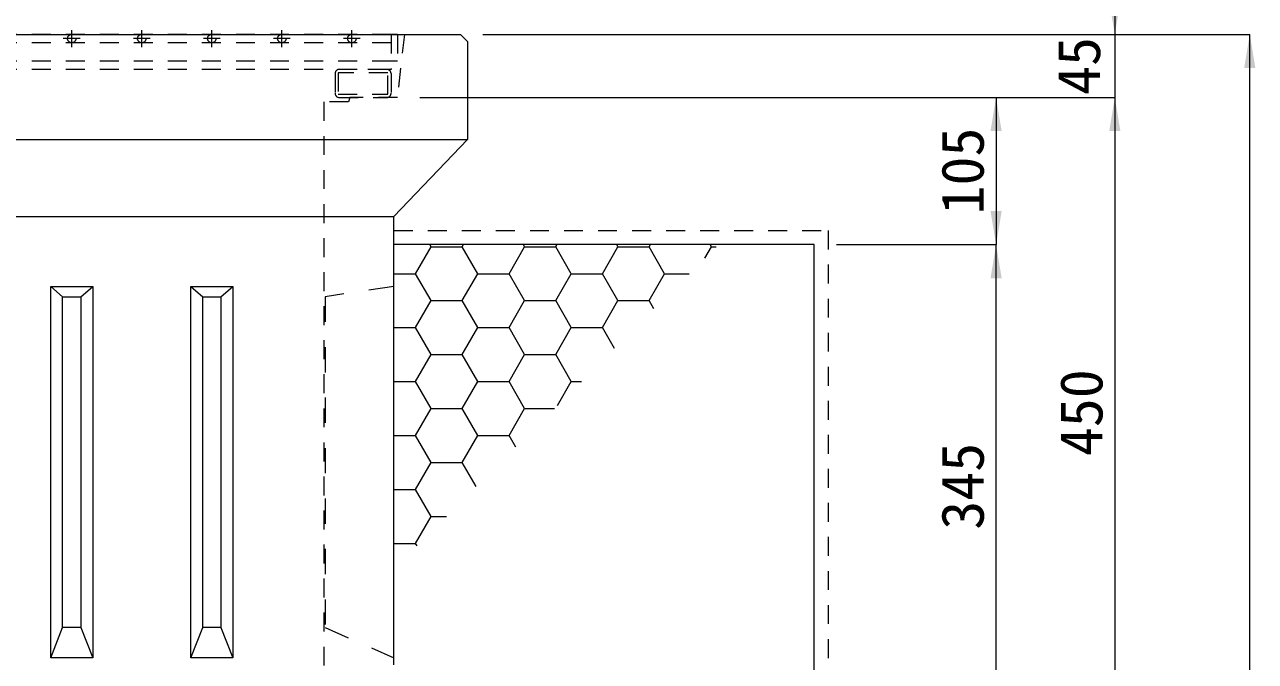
# Model space of a CAD drawing. Units: millimetres at full size; some dimension numbers follow another scale. Extents: x 40781 to 122968, y -21714 to -2620.
# Drawn here: x 55650 to 56529, y -16549 to -16095 of the extents above; entities that cross this region are included whole.
import ezdxf
from ezdxf.enums import TextEntityAlignment as Align

# ---------------------------------------------------------------- set-up
doc = ezdxf.new("R2010")
doc.units = ezdxf.units.MM
doc.header["$LTSCALE"] = 18
for name, pattern in [('CHAIN', [18.5, 12, -1.5, 3.5, -1.5]), ('USER1', [1.35, 0.75, -0.6]), ('USER2', [1.35, 0.75, -0.6]), ('USER3', [2, 1, -1])]:
    doc.linetypes.add(name, pattern=pattern)
for name, color, linetype, lineweight in [('0_2', 7, 'Continuous', 9), ('Center', 1, 'CHAIN', 5), ('グレーチング', 7, 'USER1', 9), ('ハッチング', 7, 'Continuous', 5), ('寸法線', 7, 'Continuous', 9), ('嵩上断面', 112, 'USER1', 9), ('本体', 2, 'Continuous', 13)]:
    doc.layers.add(name, color=color, linetype=linetype, lineweight=lineweight)
doc.styles.add('ＭＳ ゴシック', font='')
doc.styles.get('ＭＳ ゴシック').set_extended_font_data('MS Gothic')

# ---------------------------------------------------------------- blocks, each defined once
blk = doc.blocks.new('filled_arrow')
at = {"color": 0, "linetype": 'Continuous', "lineweight": -2}
blk.add_solid([(7.5, 1.25), (0, 0), (7.5, -1.25)], dxfattribs=at)

msp = doc.modelspace()

# ---------------------------------------------------------------- linework, layer by layer
at = {"layer": '0_2'}
for p, q in [((55668.67, -16281.78), (55677.17, -16288.99)), ((55690.17, -16288.99), (55698.67, -16281.78)), ((55768.67, -16281.78), (55777.17, -16288.99)), ((55790.17, -16288.99), (55798.67, -16281.78)), ((55668.67, -16546.74), (55677.17, -16525.12)), ((55690.17, -16525.12), (55698.67, -16546.74)), ((55768.67, -16546.74), (55777.17, -16525.12)), ((55790.17, -16525.12), (55798.67, -16546.74))]:
    msp.add_line(p, q, dxfattribs=at)
at = {"layer": '0_2', "linetype": 'USER3'}
for p, q in [((55913.67, -16281.78), (55864.67, -16288.99)), ((55864.67, -16288.99), (55864.67, -16525.12)), ((55864.67, -16525.12), (55913.67, -16546.74))]:
    msp.add_line(p, q, dxfattribs=at)
at = {"layer": '0_2'}
for points in [[(55668.67, -16281.78), (55698.67, -16281.78), (55698.67, -16546.74), (55668.67, -16546.74)], [(55768.67, -16281.78), (55798.67, -16281.78), (55798.67, -16546.74), (55768.67, -16546.74)], [(55677.17, -16288.99), (55690.17, -16288.99), (55690.17, -16525.12), (55677.17, -16525.12)], [(55777.17, -16288.99), (55790.17, -16288.99), (55790.17, -16525.12), (55777.17, -16525.12)]]:
    msp.add_lwpolyline(points, close=True, dxfattribs=at)
at = {"layer": 'Center'}
for p, q in [((55689.67, -16104.78), (55677.67, -16104.78)), ((55683.67, -16110.78), (55683.67, -16098.78)), ((55739.67, -16104.78), (55727.67, -16104.78)), ((55733.67, -16110.78), (55733.67, -16098.78)), ((55789.67, -16104.78), (55777.67, -16104.78)), ((55783.67, -16110.78), (55783.67, -16098.78)), ((55839.67, -16104.78), (55827.67, -16104.78)), ((55833.67, -16110.78), (55833.67, -16098.78)), ((55889.67, -16104.78), (55877.67, -16104.78)), ((55883.67, -16110.78), (55883.67, -16098.78))]:
    msp.add_line(p, q, dxfattribs=at)
at = {"layer": 'グレーチング'}
for p, q in [((55911.67, -16101.78), (55455.67, -16101.78)), ((55916.17, -16101.78), (55911.67, -16101.78)), ((55911.67, -16101.78), (55911.67, -16126.78)), ((55916.17, -16101.78), (55916.17, -16120.78)), ((55911.67, -16107.78), (55455.67, -16107.78)), ((55911.67, -16120.78), (55455.67, -16120.78)), ((55916.17, -16120.78), (55911.67, -16120.78)), ((55911.67, -16126.78), (55455.67, -16126.78))]:
    msp.add_line(p, q, dxfattribs=at)
for centre in [(55683.67, -16104.78), (55733.67, -16104.78), (55783.67, -16104.78), (55833.67, -16104.78), (55883.67, -16104.78)]:
    msp.add_circle(centre, 3, dxfattribs=at)
at = {"layer": 'ハッチング'}
for p, q in [((55929.21, -16272.55), (55940.32, -16253.31)), ((55940.32, -16253.31), (55939.44, -16251.78)), ((55940.32, -16253.31), (55962.55, -16253.31)), ((55962.55, -16253.31), (55963.43, -16251.78)), ((55973.66, -16272.55), (55962.55, -16253.31)), ((55995.89, -16272.55), (56007, -16253.31)), ((56007, -16253.31), (56006.12, -16251.78)), ((56007, -16253.31), (56029.22, -16253.31)), ((56029.22, -16253.31), (56030.1, -16251.78)), ((56040.34, -16272.55), (56029.22, -16253.31)), ((56062.56, -16272.55), (56073.67, -16253.31)), ((56073.67, -16253.31), (56072.79, -16251.78)), ((56073.68, -16253.31), (56095.9, -16253.31)), ((56095.9, -16253.31), (56096.78, -16251.78)), ((56107.01, -16272.55), (56095.9, -16253.31)), ((56135.68, -16261.4), (56140.35, -16253.31)), ((56140.35, -16253.31), (56139.47, -16251.78)), ((56140.35, -16253.31), (56143.77, -16253.31)), ((55913.67, -16272.55), (55929.21, -16272.55)), ((55940.32, -16291.8), (55929.21, -16272.55)), ((55962.55, -16291.8), (55973.66, -16272.55)), ((55973.66, -16272.55), (55995.89, -16272.55)), ((56007, -16291.8), (55995.89, -16272.55)), ((56029.22, -16291.8), (56040.34, -16272.55)), ((56040.34, -16272.55), (56062.56, -16272.55)), ((56073.67, -16291.8), (56062.56, -16272.55)), ((56095.9, -16291.8), (56107.01, -16272.55)), ((56107.01, -16272.55), (56124.52, -16272.55)), ((55929.21, -16311.05), (55940.32, -16291.8)), ((55940.32, -16291.8), (55962.55, -16291.8)), ((55973.66, -16311.05), (55962.55, -16291.8)), ((55995.89, -16311.05), (56007, -16291.8)), ((56007, -16291.8), (56029.22, -16291.8)), ((56040.34, -16311.05), (56029.22, -16291.8)), ((56062.56, -16311.05), (56073.67, -16291.8)), ((56073.68, -16291.8), (56095.9, -16291.8)), ((56099.33, -16297.74), (56095.9, -16291.8)), ((55913.67, -16311.05), (55929.21, -16311.05)), ((55940.32, -16330.3), (55929.21, -16311.05)), ((55962.55, -16330.3), (55973.66, -16311.05)), ((55973.66, -16311.05), (55995.89, -16311.05)), ((56007, -16330.3), (55995.89, -16311.05)), ((56029.22, -16330.3), (56040.34, -16311.05)), ((56040.34, -16311.05), (56062.56, -16311.05)), ((56071.15, -16325.92), (56062.56, -16311.05)), ((55929.21, -16349.54), (55940.32, -16330.3)), ((55940.32, -16330.3), (55962.55, -16330.3)), ((55973.66, -16349.54), (55962.55, -16330.3)), ((55995.89, -16349.54), (56007, -16330.3)), ((56007, -16330.3), (56029.22, -16330.3)), ((56040.34, -16349.54), (56029.22, -16330.3)), ((55913.67, -16349.54), (55929.21, -16349.54)), ((55940.32, -16368.79), (55929.21, -16349.54)), ((55962.55, -16368.79), (55973.66, -16349.54)), ((55973.66, -16349.54), (55995.89, -16349.54)), ((56007, -16368.79), (55995.89, -16349.54)), ((56030.51, -16366.57), (56040.34, -16349.54)), ((56040.34, -16349.54), (56047.53, -16349.54)), ((55929.21, -16388.04), (55940.32, -16368.79)), ((55940.32, -16368.79), (55962.55, -16368.79)), ((55973.66, -16388.04), (55962.55, -16368.79)), ((55995.89, -16388.04), (56007, -16368.79)), ((56007, -16368.79), (56028.28, -16368.79)), ((55913.67, -16388.04), (55929.21, -16388.04)), ((55940.32, -16407.29), (55929.21, -16388.04)), ((55962.55, -16407.29), (55973.66, -16388.04)), ((55973.66, -16388.04), (55995.89, -16388.04)), ((56000.7, -16396.37), (55995.89, -16388.04)), ((55929.21, -16426.53), (55940.32, -16407.29)), ((55940.32, -16407.29), (55962.55, -16407.29)), ((55972.52, -16424.55), (55962.55, -16407.29)), ((55913.67, -16426.53), (55929.21, -16426.53)), ((55940.32, -16445.78), (55929.21, -16426.53)), ((55929.21, -16465.03), (55940.32, -16445.78)), ((55940.32, -16445.78), (55951.29, -16445.78)), ((55913.67, -16465.03), (55929.21, -16465.03)), ((55930.25, -16466.82), (55929.21, -16465.03))]:
    msp.add_line(p, q, dxfattribs=at)
at = {"layer": 'ハッチング', "linetype": 'USER2', "lineweight": 9}
msp.add_lwpolyline([(55913.67, -16241.78), (56223.67, -16241.78), (56223.67, -17706.78), (55143.67, -17706.78), (55143.67, -16241.78), (55453.67, -16241.78)], dxfattribs=at)
at = {"layer": 'ハッチング', "lineweight": 20}
msp.add_lwpolyline([(55453.67, -16251.78), (55153.67, -16251.78), (55153.67, -17696.78), (56213.67, -17696.78), (56213.67, -16251.78), (55913.67, -16251.78)], dxfattribs=at)
at = {"layer": '寸法線'}
for p, q in [((56428.41, -16053.78), (56428.41, -16194.78)), ((55977.17, -16101.78), (56428.41, -16101.78)), ((55977.17, -16101.78), (56524.77, -16101.78)), ((56524.77, -17496.78), (56524.77, -16101.78)), ((55932.15, -16146.78), (56428.41, -16146.78)), ((55932.15, -16146.78), (56428.41, -16146.78)), ((55932.15, -16146.78), (56343.65, -16146.78)), ((56343.65, -16146.78), (56343.65, -16251.78)), ((56428.41, -16146.78), (56428.41, -16596.78)), ((56229.67, -16251.78), (56343.65, -16251.78)), ((56229.67, -16251.78), (56343.65, -16251.78)), ((56343.65, -16596.78), (56343.65, -16251.78))]:
    msp.add_line(p, q, dxfattribs=at)
at = {"layer": '嵩上断面'}
for p, q in [((55871.67, -16129.78), (55871.67, -16143.78)), ((55908.67, -16126.78), (55874.67, -16126.78)), ((55911.67, -16129.78), (55911.67, -16143.78)), ((55874.67, -16146.78), (55908.67, -16146.78))]:
    msp.add_line(p, q, dxfattribs=at)
msp.add_lwpolyline([(55873.97, -16129.08), (55873.97, -16144.48), (55909.37, -16144.48), (55909.37, -16129.08)], close=True, dxfattribs=at)
for centre, start, end in [((55874.67, -16129.78), 90, 180), ((55908.67, -16129.78), 0, 90), ((55874.67, -16143.78), 180, 270), ((55908.67, -16143.78), 270, 0)]:
    msp.add_arc(centre, 3, start, end, dxfattribs=at)
at = {"layer": '本体'}
for p, q in [((55406.16, -16101.78), (55961.17, -16101.78)), ((55961.17, -16101.78), (55966.17, -16106.78)), ((55966.17, -16106.78), (55966.17, -16176.78)), ((55882.17, -16146.78), (55881.17, -16149.98))]:
    msp.add_line(p, q, dxfattribs=at)
at = {"layer": '本体', "linetype": 'USER2'}
for p, q in [((55921.17, -16101.78), (55916.15, -16146.78)), ((55863.67, -16149.98), (55863.67, -16596.78)), ((55881.17, -16149.98), (55863.67, -16149.98)), ((55916.15, -16146.78), (55882.17, -16146.78))]:
    msp.add_line(p, q, dxfattribs=at)
at = {"layer": '本体', "lineweight": 9}
for p, q in [((55401.16, -16176.78), (55966.17, -16176.78)), ((55453.67, -16231.78), (55913.67, -16231.78))]:
    msp.add_line(p, q, dxfattribs=at)
at = {"layer": '本体'}
msp.add_lwpolyline([(55913.67, -16551.78), (55913.67, -16231.78), (55966.17, -16176.78)], dxfattribs=at)

# ---------------------------------------------------------------- block references
at = {"layer": '寸法線', "xscale": 3.2, "yscale": 3.2}
for p, rotation in [((56428.41, -16101.78), 90), ((56524.77, -16101.78), 270), ((56343.65, -16146.78), 270), ((56428.41, -16146.78), 270), ((56428.41, -16146.78), 270), ((56343.65, -16251.78), 90), ((56343.65, -16251.78), 270)]:
    msp.add_blockref('filled_arrow', p, dxfattribs=dict(at, rotation=rotation))

# ---------------------------------------------------------------- texts
at = {"layer": '寸法線', "style": 'ＭＳ ゴシック'}
for s, p in [('45', (56402.73, -16124.28)), ('105', (56319.65, -16199.28)), ('450', (56404.41, -16371.78)), ('345', (56319.65, -16424.28))]:
    msp.add_text(s, height=30.38, rotation=90, dxfattribs=at).set_placement(p, align=Align.MIDDLE_CENTER)

doc.saveas('drawing.dxf')
